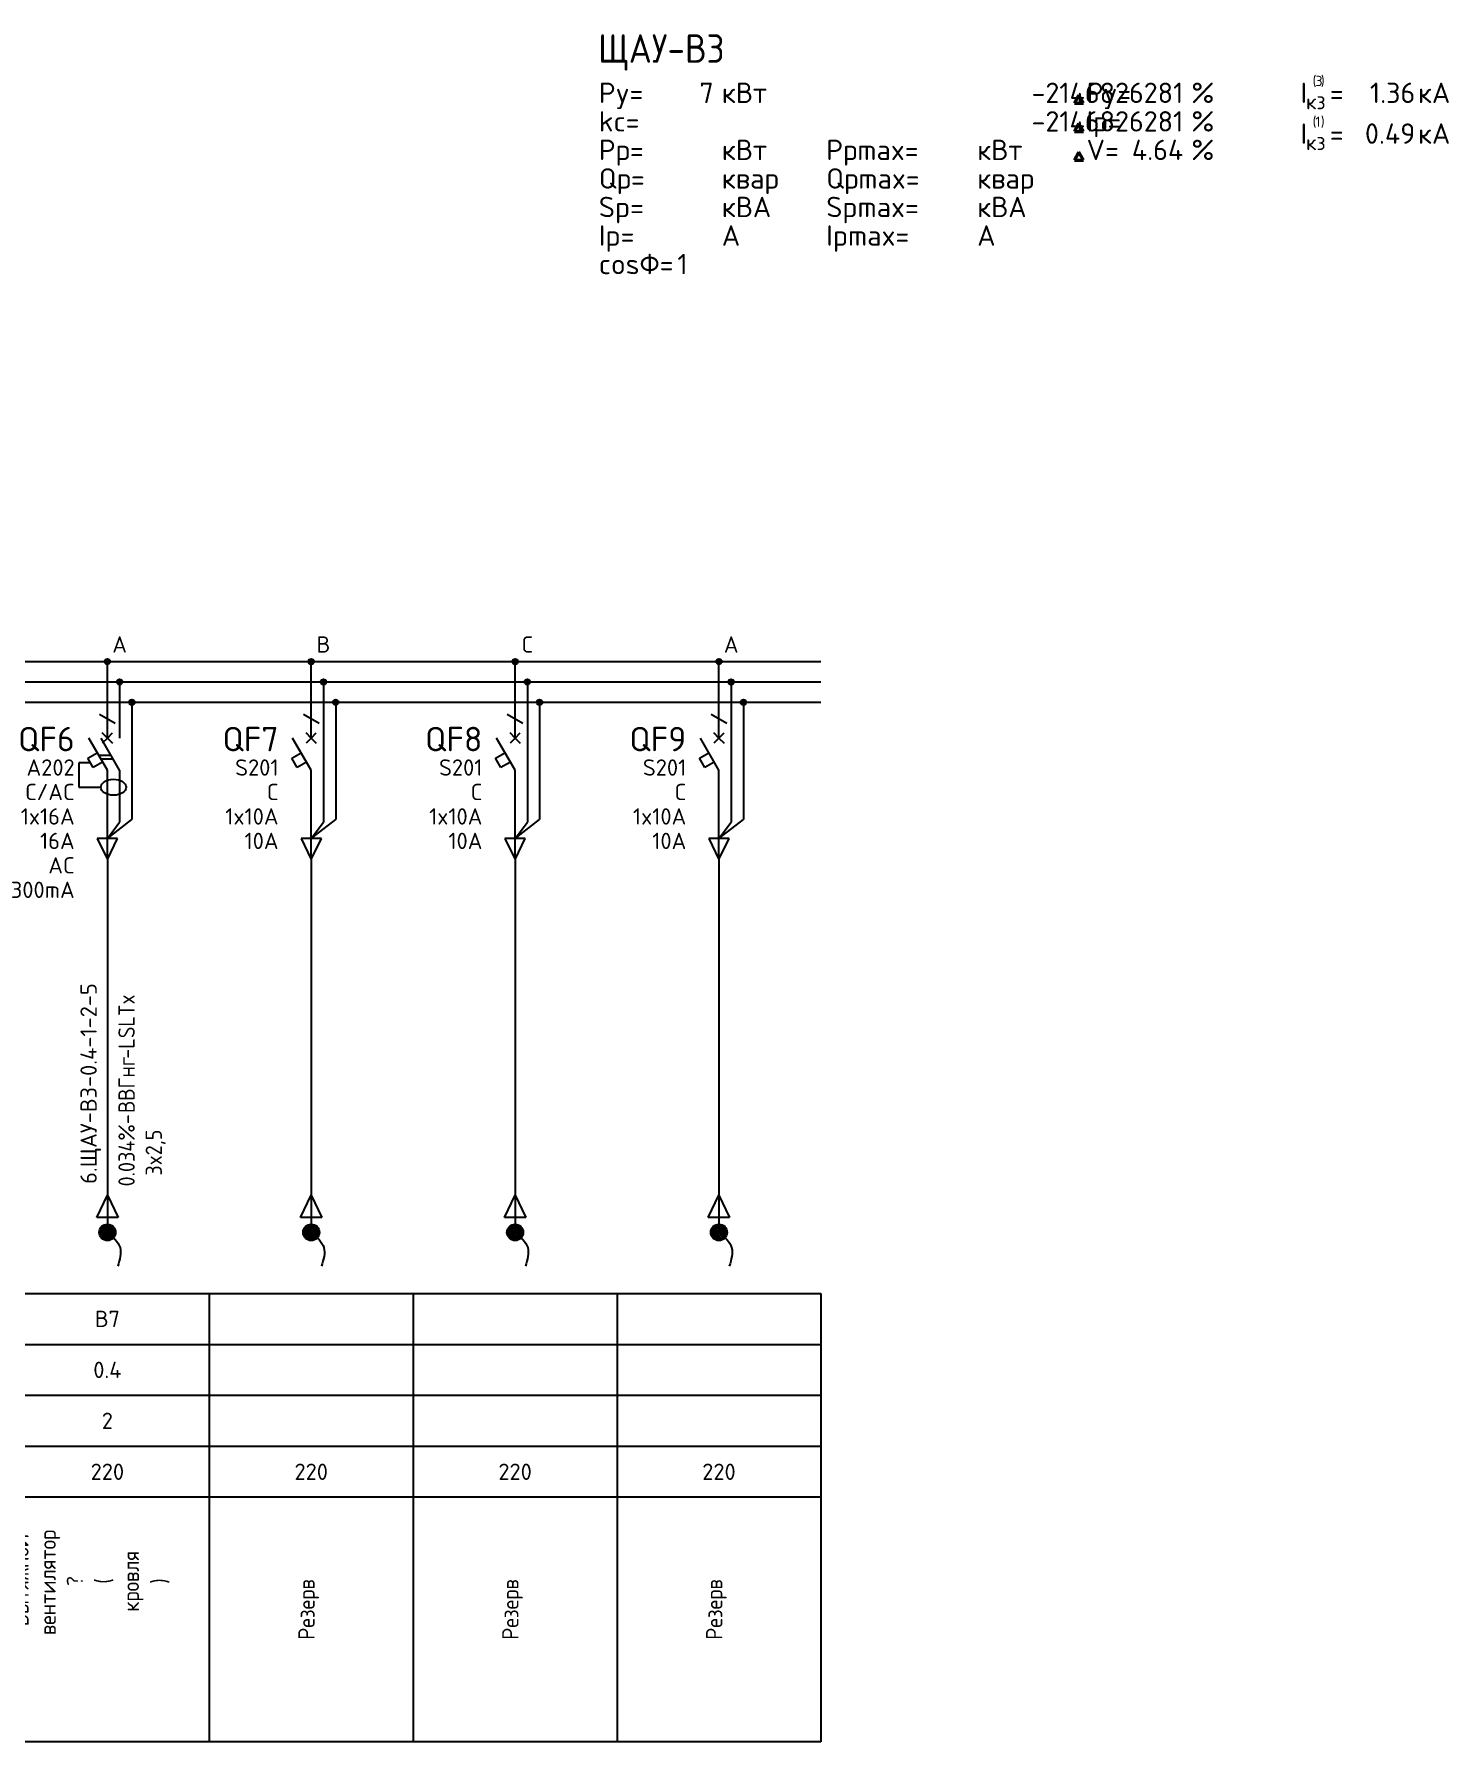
# Model space of a CAD drawing. Header units: millimetres. Extents: x -100 to 776, y -1250 to 875.
# Drawn here: x 178.5 to 352, y -1250 to -1040.6 of the extents above; entities that cross this region are included whole.
import ezdxf
from ezdxf.enums import TextEntityAlignment as Align

# ---------------------------------------------------------------- set-up
doc = ezdxf.new("R2010")
doc.units = ezdxf.units.MM
for name, color, linetype in [('Автомат защитный', 7, 'Continuous'), ('Принципиальная схема КТП -для ОДНОЛИНЕЙКИ', 7, 'Continuous'), ('ПРОВОДНИКИ', 7, 'Continuous')]:
    doc.layers.add(name, color=color, linetype=linetype)
doc.layers.add('ЭС АВ', color=7, linetype='Continuous', lineweight=18)
doc.layers.add('ЭС рамка', color=7, linetype='Continuous', lineweight=18)
doc.styles.add('GOST A', font='isocpeur.ttf', dxfattribs={"width": 0.9})

# ---------------------------------------------------------------- blocks, each defined once
blk = doc.blocks.new('DBData')
at = {"lineweight": 50}
for p, q in [((56.09, 21), (56.65, 21.97)), ((56.09, 21), (57.21, 21)), ((57.21, 21), (56.65, 21.97)), ((56.09, 17.5), (56.65, 18.47)), ((56.09, 17.5), (57.21, 17.5)), ((57.21, 17.5), (56.65, 18.47)), ((56.09, 14), (56.65, 14.97)), ((57.21, 14), (56.65, 14.97)), ((56.09, 14), (57.21, 14))]:
    blk.add_line(p, q, dxfattribs=at)
at = {"style": 'GOST A'}
for s, height, p in [('Py=', 2.5, (-2.23, 21)), ('кВт', 2.5, (12.85, 21)), ('Py=', 2.5, (57.59, 21)), ('%%%', 2.5, (70.44, 21)), ('I', 2.5, (83.82, 21)), ('(', 1.25, (85.3, 23.08)), ('3', 1.25, (85.64, 23.08)), (')', 1.25, (86.31, 23.08)), ('кА', 2.5, (98.22, 21)), ('кз', 1.875, (84.49, 20.23)), ('=', 2.5, (87.41, 21)), ('kc=', 2.5, (-2.23, 17.5)), ('Iр=', 2.5, (57.59, 17.5)), ('%%%', 2.5, (70.44, 17.5)), ('(', 1.25, (85.3, 18.08)), ('1', 1.25, (85.64, 18.09)), (')', 1.25, (86.31, 18.08)), ('I', 2.5, (83.82, 16)), ('кз', 1.875, (84.49, 15.23)), ('=', 2.5, (87.41, 16)), ('кА', 2.5, (98.22, 16)), ('Pр=', 2.5, (-2.23, 14)), ('кВт', 2.5, (12.85, 14)), ('Pрmax=', 2.5, (25.66, 14)), ('кВт', 2.5, (44.17, 14)), ('V=', 2.5, (57.59, 14)), ('%%%', 2.5, (70.44, 14)), ('Qр=', 2.5, (-2.23, 10.5)), ('Qрmax=', 2.5, (25.66, 10.5)), ('квар', 2.5, (12.85, 10.5)), ('квар', 2.5, (44.17, 10.5)), ('Sp=', 2.5, (-2.23, 7)), ('кВА', 2.5, (12.85, 7)), ('Spmax=', 2.5, (25.66, 7)), ('кВА', 2.5, (44.17, 7)), ('Ip=', 2.5, (-2.23, 3.5)), ('А', 2.5, (12.85, 3.5)), ('Ipmax=', 2.5, (25.66, 3.5)), ('А', 2.5, (44.17, 3.5)), ('cosФ=', 2.5, (-2.23, 0))]:
    blk.add_text(s, height=height, dxfattribs=at).set_placement(p)
at = {"style": 'GOST A', "width": 0.9}
blk.add_attdef('DBNAME', (-2.32, 25.93), '', height=3.5, dxfattribs=at)
at = {"style": 'GOST A'}
for tag, p in [('INSTALLEDACTIVEPOWER', (11.85, 21)), ('DPY', (69.44, 21)), ('CURRENT3', (97.89, 21)), ('MAXFACTOR', (11.85, 17.5)), ('DIR', (69.44, 17.5)), ('CURRENT1', (97.89, 16)), ('RATEDACTIVEPOWER', (11.85, 14)), ('VOLTAGE', (69.44, 14)), ('RATEDREACTIVEPOWER', (11.85, 10.5)), ('RATEDFULLPOWER', (11.85, 7)), ('RATEDCURRENT', (11.85, 3.5))]:
    blk.add_attdef(tag, text='', height=2.5, dxfattribs=at).set_placement(p, align=Align.RIGHT)
at = {"lineweight": 0, "style": 'GOST A', "width": 0.9}
for tag, p in [('RATEDACTIVEPOWERMAX', (43.18, 14)), ('RATEDREACTIVEPOWERMAX', (43.18, 10.5)), ('RATEDFULLPOWERMAX', (43.18, 7)), ('RATEDCURRENTMAX', (43.18, 3.49))]:
    blk.add_attdef(tag, text='', height=2.5, dxfattribs=at).set_placement(p, align=Align.RIGHT)
at = {"style": 'GOST A'}
blk.add_attdef('POWERFACTOR', (7.4, 0), '', height=2.5, dxfattribs=at)
blk = doc.blocks.new('*U23')
h = blk.add_hatch(color=256)
h.dxf.hatch_style = 1
edge = h.paths.add_edge_path()
edge.add_ellipse((12.5, 132.5), major_axis=(0, 0.333), ratio=1, start_angle=0, end_angle=360)
h = blk.add_hatch(color=256)
h.dxf.hatch_style = 1
edge = h.paths.add_edge_path()
edge.add_ellipse((14, 130), major_axis=(0, 0.333), ratio=1, start_angle=0, end_angle=360)
h = blk.add_hatch(color=256)
h.dxf.hatch_style = 1
edge = h.paths.add_edge_path()
edge.add_ellipse((15.5, 127.5), major_axis=(0, 0.333), ratio=1, start_angle=0, end_angle=360)
at = {"lineweight": 30}
for p, q in [((14, 129.67), (14, 123.11)), ((15.5, 127.17), (15.5, 113.13)), ((11.44, 121), (12.94, 121)), ((11.68, 120.58), (13.18, 120.58)), ((14, 119.17), (14, 112.8)), ((0, 55), (25, 55)), ((0, 55), (0, 0)), ((25, 55), (25, 0)), ((0, 48.75), (25, 48.75)), ((0, 42.5), (25, 42.5)), ((0, 36.25), (25, 36.25))]:
    blk.add_line(p, q, dxfattribs=at)
at = {"layer": 'Автомат защитный', "lineweight": 30}
for p, q in [((12.5, 123.11), (12.5, 132.17)), ((11.54, 126.04), (13.46, 124.93)), ((12.5, 119.17), (10.22, 123.11)), ((14, 119.17), (11.72, 123.11)), ((10.43, 120.08), (8.99, 120.08)), ((8.99, 120.08), (8.99, 117.08)), ((10.1, 120.66), (11.26, 121.32)), ((10.77, 119.5), (10.1, 120.66)), ((11.92, 120.17), (10.77, 119.5)), ((12.5, 108.54), (12.5, 119.17)), ((8.99, 117.08), (11.7, 117.08))]:
    blk.add_line(p, q, dxfattribs=at)
blk.add_ellipse((12.5, 132.5), major_axis=(0, 0.333), ratio=1, start_param=-1.570796, end_param=4.712389, dxfattribs=at)
at = {"layer": 'Автомат защитный', "lineweight": 30, "extrusion": (0, 0, -1)}
blk.add_ellipse((13.25, 117.08), major_axis=(1.55, 0), ratio=0.633538, start_param=-1.570796, end_param=4.712389, dxfattribs=at)
at = {"layer": 'Принципиальная схема КТП -для ОДНОЛИНЕЙКИ', "lineweight": 30}
for p, q in [((12.5, 108.54), (12.5, 99.73)), ((11.19, 64.32), (12.5, 67.06)), ((12.5, 67.06), (13.81, 64.32)), ((13.81, 64.32), (11.19, 64.32)), ((12.5, 64.32), (12.5, 62.5))]:
    blk.add_line(p, q, dxfattribs=at)
at = {"layer": 'ПРОВОДНИКИ', "lineweight": 30}
for p, q in [((12.5, 110.81), (15.5, 113.13)), ((12.5, 110.81), (14, 112.8)), ((13.75, 110.81), (11.25, 110.81)), ((11.25, 110.81), (12.5, 108.2)), ((12.5, 108.2), (13.75, 110.81)), ((11.19, 64.31), (12.5, 67.06)), ((12.5, 67.06), (13.81, 64.31)), ((13.81, 64.31), (11.19, 64.31))]:
    blk.add_line(p, q, dxfattribs=at)
at = {"layer": 'ПРОВОДНИКИ', "lineweight": 30, "ltscale": 100}
blk.add_line((12.5, 99.73), (12.5, 64.32), dxfattribs=at)
at = {"layer": 'ПРОВОДНИКИ', "color": 7, "linetype": 'Continuous', "lineweight": 30}
for centre in [(14, 130), (15.5, 127.5), (15.5, 127.5)]:
    blk.add_ellipse(centre, major_axis=(0, 0.333), ratio=1, start_param=-1.570796, end_param=4.712389, dxfattribs=at)
at = {"layer": 'ЭС АВ', "color": 7, "lineweight": 30}
for q in [(11.88, 123.74), (13.12, 123.74), (11.88, 122.49), (13.12, 122.49)]:
    blk.add_line((12.5, 123.11), q, dxfattribs=at)
at = {"layer": 'ЭС рамка', "color": 7, "linetype": 'Continuous', "lineweight": 30}
for p, q in [((0, 132.5), (12.17, 132.5)), ((12.83, 132.5), (25, 132.5))]:
    blk.add_line(p, q, dxfattribs=at)
at = {"layer": 'ЭС рамка', "color": 5, "linetype": 'Continuous', "lineweight": 30}
for p, q in [((0, 130), (13.67, 130)), ((14.33, 130), (25, 130))]:
    blk.add_line(p, q, dxfattribs=at)
at = {"layer": 'ЭС рамка', "color": 94, "linetype": 'Continuous', "lineweight": 30}
for p, q in [((0, 127.5), (15.17, 127.5)), ((15.83, 127.5), (25, 127.5))]:
    blk.add_line(p, q, dxfattribs=at)
at = {"layer": 'ЭС рамка', "lineweight": 30}
for p, q in [((25, 30), (0, 30)), ((25, 0), (0, 0))]:
    blk.add_line(p, q, dxfattribs=at)
at = {"style": 'GOST A'}
for tag, p in [('LABEL', (12.5, 51.88)), ('INSTALLEDPOWER', (12.5, 45.63)), ('CURRENT', (12.5, 39.37)), ('VOLTAGE', (12.5, 33.13))]:
    blk.add_attdef(tag, text='', height=2, dxfattribs=at).set_placement(p, align=Align.MIDDLE_CENTER)
blk.add_attdef('TEXT', text='', height=2, rotation=90, dxfattribs=at).set_placement((12.5, 15), align=Align.MIDDLE_CENTER)
at = {"layer": 'Автомат защитный', "style": 'GOST A'}
blk.add_attdef('PHASE', text='', height=2, dxfattribs=at).set_placement((14, 134.59), align=Align.MIDDLE_CENTER)
for tag, height, p in [('NUMBER', 3, (8.49, 122.99)), ('SWITCHTYPE', 2, (8.49, 119.5)), ('SWITCHRELEASE', 2, (8.49, 116.5)), ('SWITCHNOMINALCURRENT', 2, (8.49, 113.5)), ('SWITCHRELEASECURRENT', 2, (8.49, 110.5)), ('RCDTYPE', 2, (8.49, 107.5)), ('RCDSETPOINT', 2, (8.49, 104.5))]:
    blk.add_attdef(tag, text='', height=height, dxfattribs=at).set_placement(p, align=Align.MIDDLE_RIGHT)
blk.add_attdef('LINE_A', text='', height=2, rotation=90, dxfattribs=at).set_placement((10.19, 68.43), align=Align.MIDDLE_LEFT)
blk.add_attdef('LINE_B', text='', height=2, rotation=90, dxfattribs=at).set_placement((13.85, 68.43), align=Align.TOP_LEFT)
blk = doc.blocks.new('*U22')
at = {"linetype": 'ByBlock', "lineweight": 30}
h = blk.add_hatch(color=256, dxfattribs=at)
h.paths.add_polyline_path([(-0.4, 0.9, -0.414214), (0.92, 0.37), (0, -0.02)])
h.paths.add_polyline_path([(0.92, 0.37, -0.101228), (1, -0.02, -0.30039), (0.39, -0.94), (0, -0.02)])
h.paths.add_polyline_path([(-0.4, 0.9), (0.39, -0.94, -0.538), (-1, -0.02, -0.30039)])
blk.add_circle((0, -0.02), 1, dxfattribs=at)
blk.add_spline([(0, 0), (1.55, -1.88), (1.27, -4.16)], degree=3, dxfattribs=at)
blk = doc.blocks.new('*U18')
h = blk.add_hatch(color=256)
h.dxf.hatch_style = 1
edge = h.paths.add_edge_path()
edge.add_ellipse((12.5, 132.5), major_axis=(0, 0.333), ratio=1, start_angle=0, end_angle=360)
h = blk.add_hatch(color=256)
h.dxf.hatch_style = 1
edge = h.paths.add_edge_path()
edge.add_ellipse((14, 130), major_axis=(0, 0.333), ratio=1, start_angle=0, end_angle=360)
h = blk.add_hatch(color=256)
h.dxf.hatch_style = 1
edge = h.paths.add_edge_path()
edge.add_ellipse((15.5, 127.5), major_axis=(0, 0.333), ratio=1, start_angle=0, end_angle=360)
at = {"lineweight": 30}
for p, q in [((14, 129.67), (14, 123.11)), ((15.5, 127.17), (15.5, 113.13)), ((14, 123.11), (14, 112.8)), ((0, 55), (25, 55)), ((0, 55), (0, 0)), ((25, 55), (25, 0)), ((0, 48.75), (25, 48.75)), ((0, 42.5), (25, 42.5)), ((0, 36.25), (25, 36.25))]:
    blk.add_line(p, q, dxfattribs=at)
at = {"layer": 'Автомат защитный', "lineweight": 30}
for p, q in [((12.5, 123.11), (12.5, 132.17)), ((11.54, 126.04), (13.46, 124.93)), ((12.5, 119.17), (10.22, 123.11)), ((10.1, 120.66), (11.26, 121.32)), ((10.77, 119.5), (10.1, 120.66)), ((11.92, 120.17), (10.77, 119.5)), ((12.5, 108.54), (12.5, 119.17))]:
    blk.add_line(p, q, dxfattribs=at)
blk.add_ellipse((12.5, 132.5), major_axis=(0, 0.333), ratio=1, start_param=-1.570796, end_param=4.712389, dxfattribs=at)
at = {"layer": 'Принципиальная схема КТП -для ОДНОЛИНЕЙКИ', "lineweight": 30}
for p, q in [((12.5, 108.54), (12.5, 99.73)), ((11.19, 64.32), (12.5, 67.06)), ((12.5, 67.06), (13.81, 64.32)), ((13.81, 64.32), (11.19, 64.32)), ((12.5, 64.32), (12.5, 62.5))]:
    blk.add_line(p, q, dxfattribs=at)
at = {"layer": 'ПРОВОДНИКИ', "lineweight": 30}
for p, q in [((12.5, 110.81), (15.5, 113.13)), ((12.5, 110.81), (14, 112.8)), ((13.75, 110.81), (11.25, 110.81)), ((11.25, 110.81), (12.5, 108.2)), ((12.5, 108.2), (13.75, 110.81)), ((11.19, 64.31), (12.5, 67.06)), ((12.5, 67.06), (13.81, 64.31)), ((13.81, 64.31), (11.19, 64.31))]:
    blk.add_line(p, q, dxfattribs=at)
at = {"layer": 'ПРОВОДНИКИ', "lineweight": 30, "ltscale": 100}
blk.add_line((12.5, 99.73), (12.5, 64.32), dxfattribs=at)
at = {"layer": 'ПРОВОДНИКИ', "color": 7, "linetype": 'Continuous', "lineweight": 30}
for centre in [(14, 130), (15.5, 127.5), (15.5, 127.5)]:
    blk.add_ellipse(centre, major_axis=(0, 0.333), ratio=1, start_param=-1.570796, end_param=4.712389, dxfattribs=at)
at = {"layer": 'ЭС АВ', "color": 7, "lineweight": 30}
for q in [(11.88, 123.74), (13.12, 123.74), (11.88, 122.49), (13.12, 122.49)]:
    blk.add_line((12.5, 123.11), q, dxfattribs=at)
at = {"layer": 'ЭС рамка', "color": 7, "linetype": 'Continuous', "lineweight": 30}
for p, q in [((0, 132.5), (12.17, 132.5)), ((12.83, 132.5), (25, 132.5))]:
    blk.add_line(p, q, dxfattribs=at)
at = {"layer": 'ЭС рамка', "color": 5, "linetype": 'Continuous', "lineweight": 30}
for p, q in [((0, 130), (13.67, 130)), ((14.33, 130), (25, 130))]:
    blk.add_line(p, q, dxfattribs=at)
at = {"layer": 'ЭС рамка', "color": 94, "linetype": 'Continuous', "lineweight": 30}
for p, q in [((0, 127.5), (15.17, 127.5)), ((15.83, 127.5), (25, 127.5))]:
    blk.add_line(p, q, dxfattribs=at)
at = {"layer": 'ЭС рамка', "lineweight": 30}
for p, q in [((25, 30), (0, 30)), ((25, 0), (0, 0))]:
    blk.add_line(p, q, dxfattribs=at)
at = {"style": 'GOST A'}
for tag, p in [('LABEL', (12.5, 51.88)), ('INSTALLEDPOWER', (12.5, 45.63)), ('CURRENT', (12.5, 39.37)), ('VOLTAGE', (12.5, 33.13))]:
    blk.add_attdef(tag, text='', height=2, dxfattribs=at).set_placement(p, align=Align.MIDDLE_CENTER)
blk.add_attdef('TEXT', text='', height=2, rotation=90, dxfattribs=at).set_placement((12.5, 15), align=Align.MIDDLE_CENTER)
at = {"layer": 'Автомат защитный', "style": 'GOST A'}
blk.add_attdef('PHASE', text='', height=2, dxfattribs=at).set_placement((14, 134.59), align=Align.MIDDLE_CENTER)
for tag, height, p in [('NUMBER', 3, (8.49, 122.99)), ('SWITCHTYPE', 2, (8.49, 119.5)), ('SWITCHRELEASE', 2, (8.49, 116.5)), ('SWITCHNOMINALCURRENT', 2, (8.49, 113.5)), ('SWITCHRELEASECURRENT', 2, (8.49, 110.5)), ('RCDTYPE', 2, (8.49, 107.5)), ('RCDSETPOINT', 2, (8.49, 104.5))]:
    blk.add_attdef(tag, text='', height=height, dxfattribs=at).set_placement(p, align=Align.MIDDLE_RIGHT)
blk.add_attdef('LINE_A', text='', height=2, rotation=90, dxfattribs=at).set_placement((10.19, 68.43), align=Align.MIDDLE_LEFT)
blk.add_attdef('LINE_B', text='', height=2, rotation=90, dxfattribs=at).set_placement((13.85, 68.43), align=Align.TOP_LEFT)

msp = doc.modelspace()

# ---------------------------------------------------------------- block references
at = {"lineweight": 0}
msp.add_blockref('DBData', (250, -1070), dxfattribs=at).add_auto_attribs({'INSTALLEDACTIVEPOWER': '7', 'POWERFACTOR': '1', 'CURRENT1': '0.49', 'CURRENT3': '1.36', 'DIR': '-2146826281', 'VOLTAGE': '4.64', 'DPY': '-2146826281', 'DBNAME': 'ЩАУ-В3'})
ref = msp.add_blockref('*U23', (175, -1250), dxfattribs=at)
ref.add_attrib('LABEL', 'В7', dxfattribs={"height": 2, "style": 'GOST A'}).set_placement((187.5, -1198.125), align=Align.MIDDLE_CENTER)
ref.add_attrib('INSTALLEDPOWER', '0.4', dxfattribs={"height": 2, "style": 'GOST A'}).set_placement((187.5, -1204.375), align=Align.MIDDLE_CENTER)
ref.add_attrib('CURRENT', '2', dxfattribs={"height": 2, "style": 'GOST A'}).set_placement((187.5, -1210.625), align=Align.MIDDLE_CENTER)
ref.add_attrib('VOLTAGE', '220', dxfattribs={"height": 2, "style": 'GOST A'}).set_placement((187.5, -1216.875), align=Align.MIDDLE_CENTER)
ref.add_attrib('LINE_A', '6.ЩАУ-В3-0.4-1-2-5', dxfattribs={"layer": 'Автомат защитный', "height": 2, "rotation": 90, "style": 'GOST A'}).set_placement((185.194, -1181.572), align=Align.MIDDLE_LEFT)
ref.add_attrib('LINE_B_001', '0.034%%%-', (190.852, -1181.881), dxfattribs={"layer": 'Автомат защитный', "height": 2, "rotation": 90, "style": 'GOST A', "width": 0.9})
ref.add_attrib('PHASE', 'A', dxfattribs={"layer": 'Автомат защитный', "height": 2, "style": 'GOST A'}).set_placement((189, -1115.409), align=Align.MIDDLE_CENTER)
ref.add_attrib('NUMBER', 'QF6', dxfattribs={"layer": 'Автомат защитный', "height": 3, "style": 'GOST A'}).set_placement((183.489, -1127.013), align=Align.MIDDLE_RIGHT)
ref.add_attrib('SWITCHTYPE', 'S202P/DDA202', dxfattribs={"layer": 'Автомат защитный', "height": 2, "style": 'GOST A'}).set_placement((183.489, -1130.5), align=Align.MIDDLE_RIGHT)
ref.add_attrib('SWITCHRELEASE', 'С/AC', dxfattribs={"layer": 'Автомат защитный', "height": 2, "style": 'GOST A'}).set_placement((183.489, -1133.5), align=Align.MIDDLE_RIGHT)
ref.add_attrib('SWITCHNOMINALCURRENT', '1x16А', dxfattribs={"layer": 'Автомат защитный', "height": 2, "style": 'GOST A'}).set_placement((183.489, -1136.5), align=Align.MIDDLE_RIGHT)
ref.add_attrib('SWITCHRELEASECURRENT', '16А', dxfattribs={"layer": 'Автомат защитный', "height": 2, "style": 'GOST A'}).set_placement((183.489, -1139.5), align=Align.MIDDLE_RIGHT)
ref.add_attrib('RCDSETPOINT', '300mA', dxfattribs={"layer": 'Автомат защитный', "height": 2, "style": 'GOST A'}).set_placement((183.489, -1145.5), align=Align.MIDDLE_RIGHT)
ref.add_attrib('RCDTYPE', 'AC', dxfattribs={"layer": 'Автомат защитный', "height": 2, "style": 'GOST A'}).set_placement((183.489, -1142.5), align=Align.MIDDLE_RIGHT)
ref.add_attrib('TEXT_001', 'Вытяжной', (177.844, -1235.834), dxfattribs={"height": 2, "rotation": 90, "style": 'GOST A', "width": 0.9})
ref.add_attrib('LINE_B_002', 'ВВГнг', (190.852, -1172.881), dxfattribs={"layer": 'Автомат защитный', "height": 2, "rotation": 90, "style": 'GOST A', "width": 0.9})
ref.add_attrib('LINE_B_003', '-LSLTx', (190.852, -1166.221), dxfattribs={"layer": 'Автомат защитный', "height": 2, "rotation": 90, "style": 'GOST A', "width": 0.9})
ref.add_attrib('LINE_B_004', ' 3x2,5', (194.185, -1181.701), dxfattribs={"layer": 'Автомат защитный', "height": 2, "rotation": 90, "style": 'GOST A', "width": 0.9})
ref.add_attrib('TEXT_002', 'вентилятор', (181.177, -1236.914), dxfattribs={"height": 2, "rotation": 90, "style": 'GOST A', "width": 0.9})
ref.add_attrib('TEXT_003', '?', (184.51, -1230.884), dxfattribs={"height": 2, "rotation": 90, "style": 'GOST A', "width": 0.9})
ref.add_attrib('TEXT_004', '(', (188.044, -1230.614), dxfattribs={"height": 2, "rotation": 90, "style": 'GOST A', "width": 0.9})
ref.add_attrib('TEXT_005', 'кровля', (191.377, -1234.034), dxfattribs={"height": 2, "rotation": 90, "style": 'GOST A', "width": 0.9})
ref.add_attrib('TEXT_006', ')', (194.91, -1230.614), dxfattribs={"height": 2, "rotation": 90, "style": 'GOST A', "width": 0.9})
ref = msp.add_blockref('*U18', (200, -1250), dxfattribs=at)
ref.add_attrib('VOLTAGE', '220', dxfattribs={"height": 2, "style": 'GOST A'}).set_placement((212.5, -1216.875), align=Align.MIDDLE_CENTER)
ref.add_attrib('PHASE', 'B', dxfattribs={"layer": 'Автомат защитный', "height": 2, "style": 'GOST A'}).set_placement((214, -1115.409), align=Align.MIDDLE_CENTER)
ref.add_attrib('NUMBER', 'QF7', dxfattribs={"layer": 'Автомат защитный', "height": 3, "style": 'GOST A'}).set_placement((208.489, -1127.013), align=Align.MIDDLE_RIGHT)
ref.add_attrib('SWITCHTYPE', 'S201', dxfattribs={"layer": 'Автомат защитный', "height": 2, "style": 'GOST A'}).set_placement((208.489, -1130.5), align=Align.MIDDLE_RIGHT)
ref.add_attrib('SWITCHRELEASE', 'C', dxfattribs={"layer": 'Автомат защитный', "height": 2, "style": 'GOST A'}).set_placement((208.489, -1133.5), align=Align.MIDDLE_RIGHT)
ref.add_attrib('SWITCHNOMINALCURRENT', '1x10А', dxfattribs={"layer": 'Автомат защитный', "height": 2, "style": 'GOST A'}).set_placement((208.489, -1136.5), align=Align.MIDDLE_RIGHT)
ref.add_attrib('SWITCHRELEASECURRENT', '10А', dxfattribs={"layer": 'Автомат защитный', "height": 2, "style": 'GOST A'}).set_placement((208.489, -1139.5), align=Align.MIDDLE_RIGHT)
ref.add_attrib('TEXT_001', 'Резерв', (212.915, -1237.486), dxfattribs={"height": 2, "rotation": 90, "style": 'GOST A', "width": 0.9})
ref = msp.add_blockref('*U18', (225, -1250), dxfattribs=at)
ref.add_attrib('VOLTAGE', '220', dxfattribs={"height": 2, "style": 'GOST A'}).set_placement((237.5, -1216.875), align=Align.MIDDLE_CENTER)
ref.add_attrib('PHASE', 'C', dxfattribs={"layer": 'Автомат защитный', "height": 2, "style": 'GOST A'}).set_placement((239, -1115.409), align=Align.MIDDLE_CENTER)
ref.add_attrib('NUMBER', 'QF8', dxfattribs={"layer": 'Автомат защитный', "height": 3, "style": 'GOST A'}).set_placement((233.489, -1127.013), align=Align.MIDDLE_RIGHT)
ref.add_attrib('SWITCHTYPE', 'S201', dxfattribs={"layer": 'Автомат защитный', "height": 2, "style": 'GOST A'}).set_placement((233.489, -1130.5), align=Align.MIDDLE_RIGHT)
ref.add_attrib('SWITCHRELEASE', 'C', dxfattribs={"layer": 'Автомат защитный', "height": 2, "style": 'GOST A'}).set_placement((233.489, -1133.5), align=Align.MIDDLE_RIGHT)
ref.add_attrib('SWITCHNOMINALCURRENT', '1x10А', dxfattribs={"layer": 'Автомат защитный', "height": 2, "style": 'GOST A'}).set_placement((233.489, -1136.5), align=Align.MIDDLE_RIGHT)
ref.add_attrib('SWITCHRELEASECURRENT', '10А', dxfattribs={"layer": 'Автомат защитный', "height": 2, "style": 'GOST A'}).set_placement((233.489, -1139.5), align=Align.MIDDLE_RIGHT)
ref.add_attrib('TEXT_001', 'Резерв', (237.915, -1237.486), dxfattribs={"height": 2, "rotation": 90, "style": 'GOST A', "width": 0.9})
ref = msp.add_blockref('*U18', (250, -1250), dxfattribs=at)
ref.add_attrib('VOLTAGE', '220', dxfattribs={"height": 2, "style": 'GOST A'}).set_placement((262.5, -1216.875), align=Align.MIDDLE_CENTER)
ref.add_attrib('PHASE', 'A', dxfattribs={"layer": 'Автомат защитный', "height": 2, "style": 'GOST A'}).set_placement((264, -1115.409), align=Align.MIDDLE_CENTER)
ref.add_attrib('NUMBER', 'QF9', dxfattribs={"layer": 'Автомат защитный', "height": 3, "style": 'GOST A'}).set_placement((258.489, -1127.013), align=Align.MIDDLE_RIGHT)
ref.add_attrib('SWITCHTYPE', 'S201', dxfattribs={"layer": 'Автомат защитный', "height": 2, "style": 'GOST A'}).set_placement((258.489, -1130.5), align=Align.MIDDLE_RIGHT)
ref.add_attrib('SWITCHRELEASE', 'C', dxfattribs={"layer": 'Автомат защитный', "height": 2, "style": 'GOST A'}).set_placement((258.489, -1133.5), align=Align.MIDDLE_RIGHT)
ref.add_attrib('SWITCHNOMINALCURRENT', '1x10А', dxfattribs={"layer": 'Автомат защитный', "height": 2, "style": 'GOST A'}).set_placement((258.489, -1136.5), align=Align.MIDDLE_RIGHT)
ref.add_attrib('SWITCHRELEASECURRENT', '10А', dxfattribs={"layer": 'Автомат защитный', "height": 2, "style": 'GOST A'}).set_placement((258.489, -1139.5), align=Align.MIDDLE_RIGHT)
ref.add_attrib('TEXT_001', 'Резерв', (262.915, -1237.486), dxfattribs={"height": 2, "rotation": 90, "style": 'GOST A', "width": 0.9})
for p in [(187.5, -1187.5), (212.5, -1187.5), (237.5, -1187.5), (262.5, -1187.5)]:
    msp.add_blockref('*U22', p, dxfattribs=at)

doc.saveas('drawing.dxf')
